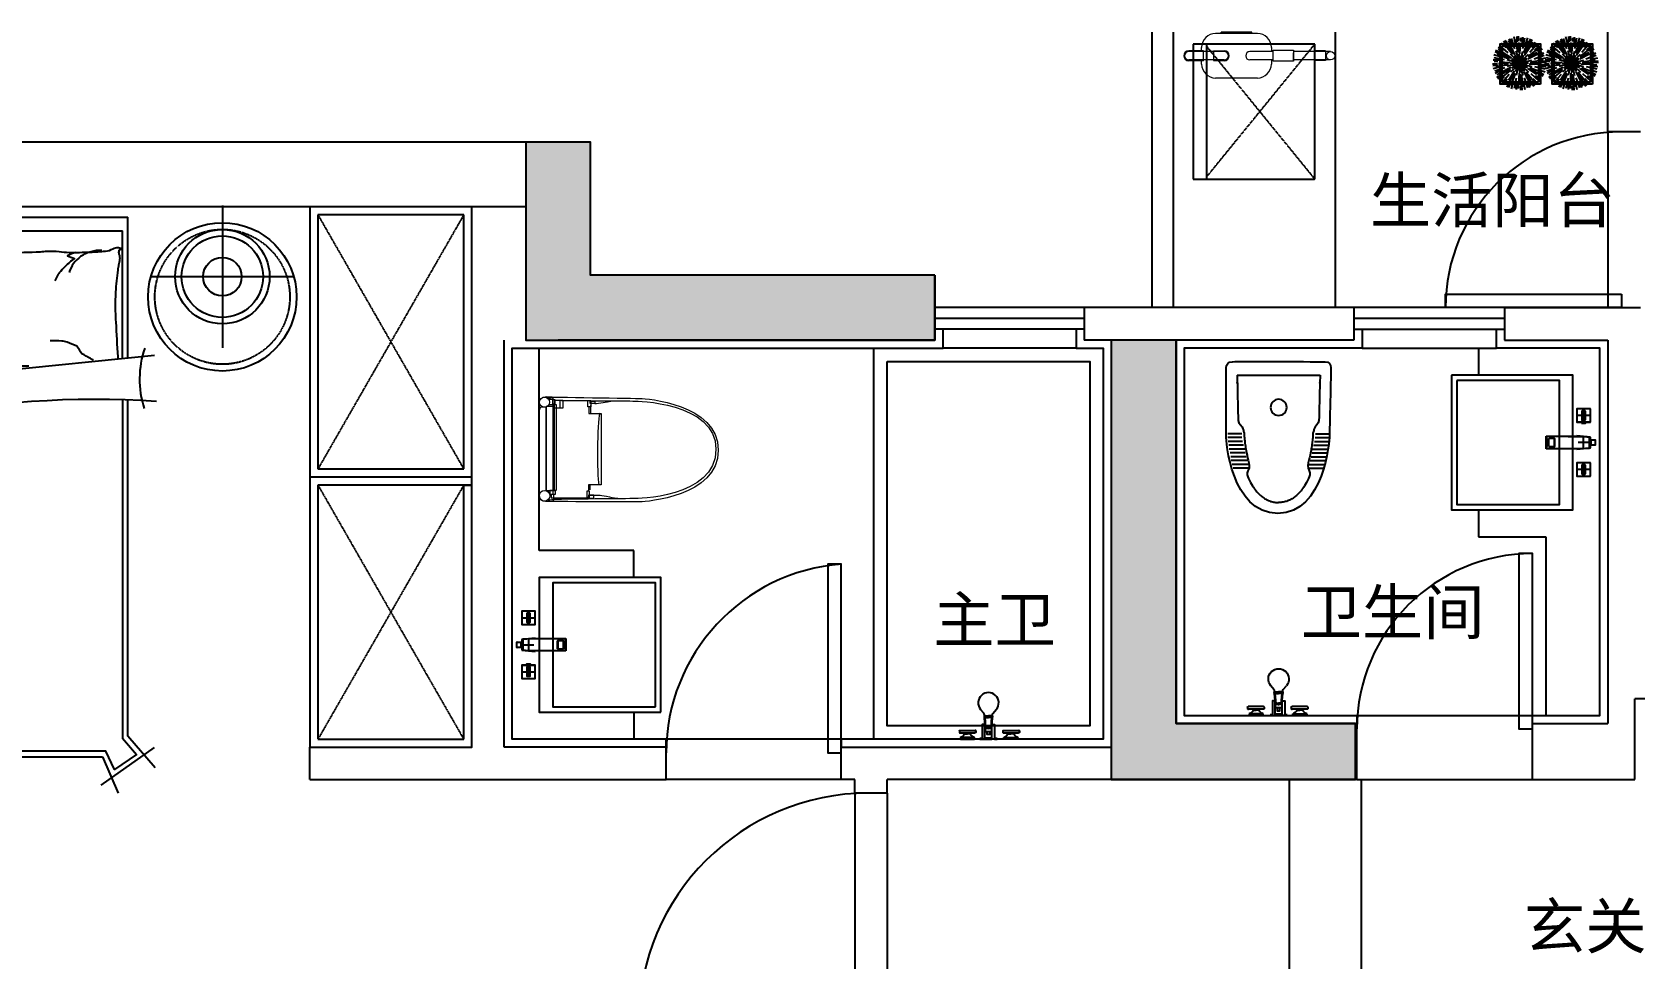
# Model space of a CAD drawing. Header units: millimetres. Extents: x -18923 to 87021, y -73077 to -1985.
# Drawn here: x 13364 to 19302, y -62559 to -59122 of the extents above; entities that cross this region are included whole.
import ezdxf

# ---------------------------------------------------------------- set-up
doc = ezdxf.new("R2010")
doc.units = ezdxf.units.MM
doc.header["$LTSCALE"] = 10
doc.linetypes.add('DASH', pattern=[0.35, 0.25, -0.1])
doc.layers.get('Defpoints').update_dxf_attribs({"color": 250})
for name, color, linetype in [('1结构-填充-剪力墙', 251, 'Continuous'), ('1结构-墙体', 7, 'Continuous'), ('1结构-墙体-基层', 233, 'Continuous'), ('1结构-楼梯-栏杆', 43, 'Continuous'), ('1结构-楼梯-梯步', 49, 'Continuous'), ('1结构-窗及电梯', 133, 'Continuous'), ('1结构-门', 133, 'Continuous'), ('250', 250, 'Continuous'), ('2平面-家具-定制', 153, 'Continuous'), ('2平面-家具-活动', 133, 'Continuous'), ('2平面-家具-细线', 8, 'Continuous'), ('2平面-洁具', 153, 'Continuous'), ('3', 94, 'Continuous'), ('5', 8, 'Continuous'), ('墙体', 2, 'Continuous'), ('平面-文字', 255, 'Continuous'), ('陈设-植栽', 124, 'Continuous')]:
    doc.layers.add(name, color=color, linetype=linetype)
doc.layers.add('电气', color=18, linetype='Continuous', lineweight=9)
doc.styles.get("Standard").update_dxf_attribs({"font": 'txt', "bigfont": 'gbcbig.shx'})
doc.styles.add('图框－雅黑', font='')
doc.styles.get('图框－雅黑').set_extended_font_data('Microsoft YaHei')

# ---------------------------------------------------------------- blocks, each defined once
blk = doc.blocks.new('煤气表')
at = {"layer": '电气'}
for p, q in [((834988.9, -435935.4), (834868.9, -435935.4)), ((834988.9, -435935.4), (834868.9, -435935.4)), ((834972.9, -435931.4), (834884.9, -435931.4)), ((834884.9, -435935.4), (834884.9, -435931.4)), ((834972.9, -435931.4), (834884.9, -435931.4)), ((834884.9, -435935.4), (834884.9, -435931.4)), ((834972.9, -435935.4), (834972.9, -435931.4)), ((834972.9, -435935.4), (834972.9, -435931.4)), ((834833.9, -435985), (834791.9, -435985)), ((834833.9, -435985), (834791.9, -435985)), ((834893.7, -435987.4), (834791.9, -435987.4)), ((834893.7, -435987.4), (834791.9, -435987.4)), ((834893.7, -436011.4), (834791.9, -436011.4)), ((834893.7, -436011.4), (834791.9, -436011.4)), ((834833.9, -436013.8), (834791.9, -436013.8)), ((834833.9, -436013.8), (834791.9, -436013.8)), ((834828.9, -435987.4), (834828.9, -435975.4)), ((834828.9, -435987.4), (834828.9, -435975.4)), ((834828.9, -436023.4), (834828.9, -436011.4)), ((834828.9, -436023.4), (834828.9, -436011.4)), ((834833.9, -436013.8), (834833.9, -435985)), ((834833.9, -436013.8), (834833.9, -435985)), ((834863.3, -435987.4), (834833.9, -435987.4)), ((834863.3, -435987.4), (834833.9, -435987.4)), ((834863.3, -436011.4), (834833.9, -436011.4)), ((834863.3, -436011.4), (834833.9, -436011.4)), ((834863.3, -435985.4), (834863.3, -436013.4)), ((834863.3, -435985.4), (834897.1, -435985.4)), ((834863.3, -435985.4), (834863.3, -436013.4)), ((834863.3, -435985.4), (834897.1, -435985.4)), ((834863.3, -436013.4), (834897.1, -436013.4)), ((834863.3, -436013.4), (834897.1, -436013.4)), ((835033.8, -435987.4), (834967.2, -435987.4)), ((835033.8, -435987.4), (834967.2, -435987.4)), ((835033.8, -436011.4), (834967.2, -436011.4)), ((835033.8, -436011.4), (834967.2, -436011.4)), ((835028.9, -435975.4), (835028.9, -435987.4)), ((835028.9, -435975.4), (835028.9, -435987.4)), ((835028.9, -436011.4), (835028.9, -436023.4)), ((835028.9, -436011.4), (835028.9, -436023.4)), ((835033.8, -436015.4), (835033.8, -435983.1)), ((835033.8, -435983.1), (835092.8, -435983.1)), ((835033.8, -436015.4), (835033.8, -435983.1)), ((835033.8, -435983.1), (835092.8, -435983.1)), ((835092.8, -436015.4), (835033.8, -436015.4)), ((835092.8, -436015.4), (835033.8, -436015.4)), ((835062.1, -436015.4), (835062.1, -436015.4)), ((835062.1, -436015.4), (835062.1, -436015.4)), ((835066.1, -436015.4), (835066.1, -436015.4)), ((835066.1, -436015.4), (835066.1, -436015.4)), ((835092.8, -435983.1), (835092.8, -436015.4)), ((835092.8, -435983.1), (835092.8, -436015.4)), ((835198.8, -435987.4), (835092.8, -435987.4)), ((835198.8, -435987.4), (835092.8, -435987.4)), ((835092.8, -436015.4), (835092.8, -435991.4)), ((835092.8, -436015.4), (835092.8, -435991.4)), ((835198.8, -436011.4), (835092.8, -436011.4)), ((835198.8, -436011.4), (835092.8, -436011.4)), ((835152.2, -436011.4), (835148.7, -436011.4)), ((835152.2, -436011.4), (835148.7, -436011.4)), ((835152.2, -435985.4), (835152.2, -436013.4)), ((835184.2, -435985.4), (835152.2, -435985.4)), ((835152.2, -435985.4), (835152.2, -436013.4)), ((835184.2, -435985.4), (835152.2, -435985.4)), ((835184.2, -436013.4), (835152.2, -436013.4)), ((835184.2, -436013.4), (835152.2, -436013.4)), ((835184.2, -435985.4), (835184.2, -436013.4)), ((835184.2, -435985.4), (835184.2, -436013.4)), ((834988.9, -436063.4), (834868.9, -436063.4)), ((834988.9, -436063.4), (834868.9, -436063.4))]:
    blk.add_line(p, q, dxfattribs=at)
blk.add_circle((835198.8, -435999.4), 12, dxfattribs=at)
blk.add_circle((835198.8, -435999.4), 12, dxfattribs=at)
blk.add_circle((835198.8, -435999.4), 12, dxfattribs=at)
blk.add_circle((835198.8, -435999.4), 12, dxfattribs=at)
blk.add_circle((835198.8, -435999.4), 12, dxfattribs=at)
blk.add_circle((835198.8, -435999.4), 12, dxfattribs=at)
for centre, radius, start, end in [((834868.9, -435975.4), 40, 90, 180), ((834868.9, -435975.4), 40, 90, 180), ((834988.9, -435975.4), 40, 0, 90), ((834988.9, -435975.4), 40, 0, 90), ((834791.9, -435999.4), 14.4, 90, 270), ((834791.9, -435999.4), 14.4, 90, 270), ((834791.9, -435999.4), 12, 90, 270), ((834791.9, -435999.4), 12, 90, 270), ((834893.7, -435999.4), 14.4, 270, 90), ((834893.7, -435999.4), 14.4, 270, 90), ((834893.7, -435999.4), 12, 270, 90), ((834893.7, -435999.4), 12, 270, 90), ((834967.2, -435999.4), 12, 90, 270), ((834967.2, -435999.4), 12, 90, 270), ((834868.9, -436023.4), 40, 180, 270), ((834868.9, -436023.4), 40, 180, 270), ((834988.9, -436023.4), 40, 270, 0), ((834988.9, -436023.4), 40, 270, 0)]:
    blk.add_arc(centre, radius, start, end, dxfattribs=at)
blk = doc.blocks.new('淋浴龙头-02-顶面')
for p, q in [((-105.6, 32.6), (-48.6, 32.6)), ((55.8, 32.6), (112.8, 32.6))]:
    blk.add_line(p, q)
for points in [[(-15, 87), (-15, 90.7, 0.178333), (-17.2, 96.5), (-28.9, 110.3)], [(15, 87), (15, 90.7, -0.178333), (17.2, 96.5), (28.9, 110.3)], [(-107.8, 30.8, -0.472472), (-105.6, 32.6)], [(-107.8, 30.8), (-107.8, 25.4, 0.414214), (-106.2, 23.8), (-103.8, 23.8)], [(-46.4, 30.8), (-46.4, 25.4, -0.414214), (-48, 23.8), (-50.4, 23.8)], [(-46.4, 30.8, 0.472472), (-48.6, 32.6)], [(53.6, 30.8, -0.472472), (55.8, 32.6)], [(53.6, 30.8), (53.6, 25.4, 0.414214), (55.2, 23.8), (57.6, 23.8)], [(115, 30.8), (115, 25.4, -0.414214), (113.4, 23.8), (111, 23.8)], [(115, 30.8, 0.472472), (112.8, 32.6)]]:
    blk.add_lwpolyline(points, format="xyb")
for points in [[(-15, 87), (0, 87)], [(-15, 81), (0, 81)], [(-12, 43), (-15, 81)], [(-9.5, 43.1), (-12.5, 81.1)], [(15, 87), (0, 87)], [(15, 81), (0, 81)], [(9.5, 43.1), (12.5, 81.1)], [(12, 43), (15, 81)], [(-105.8, 23.8), (-50.4, 23.8)], [(-104.1, 5.9), (-104.1, 0)], [(-104.1, 0), (-52.1, 0), (-52.1, 5.9)], [(-52.1, 5.9), (-104.1, 5.9)], [(-89, 19.4), (-86.6, 19.4)], [(-86.6, 19.4), (-78.1, 19.4)], [(-69.6, 19.4), (-78.1, 19.4)], [(-67.2, 19.4), (-69.6, 19.4)], [(-31.9, 2), (-23, 3.4)], [(-31.9, 2), (-31.9, 0)], [(-23, 2), (-31.9, 2)], [(-31.9, 0), (-23, 0)], [(-13, 4.9), (-12.5, 4.9)], [(0, 2), (-13, 2)], [(-13, 0), (13, 0)], [(-12.5, 4.9), (13, 4.9)], [(-12, 45), (0, 45)], [(-12, 43), (-12, 28), (12, 28), (12, 43)], [(-12, 43), (0, 43)], [(5, 27.9), (5, 16.9), (-5, 16.9), (-5, 27.9)], [(12, 45), (0, 45)], [(12, 43), (0, 43)], [(0, 2), (13, 2)], [(31.9, 2), (23, 3.4)], [(23, 2), (31.9, 2)], [(29.9, 2), (29.9, 0)], [(31.9, 2), (31.9, 0)], [(55.6, 23.8), (111, 23.8)], [(57.3, 5.9), (109.3, 5.9)], [(109.3, 0), (57.3, 0), (57.3, 5.9)], [(72.4, 19.4), (74.8, 19.4)], [(74.8, 19.4), (83.3, 19.4)], [(91.7, 19.4), (83.3, 19.4)], [(94.1, 19.4), (91.7, 19.4)], [(109.3, 5.9), (109.3, 0)], [(23, 0), (31.9, 0)]]:
    blk.add_lwpolyline(points)
for points in [[(-13, 0), (-13, 54), (-23, 54), (-23, 0)], [(13, 0), (13, 54), (23, 54), (23, 0)]]:
    blk.add_lwpolyline(points, close=True)
for centre, radius, start, end in [((0, 135), 38, 319.55423, 220.44577), ((-11, 84), 5, 143.1301, 216.8699), ((11, 84), 5, 323.1301, 36.8699), ((-114.3, 32.6), 28.6, 290.92905, 332.33803), ((-78.1, 19.4), 6.99, 140.49717, 180), ((-78.1, 19.4), 6.99, 0, 39.50283), ((-41.9, 32.6), 28.6, 207.66197, 249.07095), ((0, 65.5), 25.5, 241.92751, 298.07249), ((47, 32.6), 28.6, 290.92905, 332.33803), ((83.3, 19.4), 6.99, 140.49717, 180), ((83.3, 19.4), 6.99, 0, 39.50283), ((119.5, 32.6), 28.6, 207.66197, 249.07095)]:
    blk.add_arc(centre, radius, start, end)
blk = doc.blocks.new('SEANNOT_GROUP6')
for p, q in [((151.3, 245), (111.3, 245)), ((131.3, 265), (131.3, 225))]:
    blk.add_line(p, q)
blk = doc.blocks.new('A$C410569A8')
for p, q in [((-125, 23.1), (-125, -25.5)), ((-75.7, 23.8), (-124.3, 23.8)), ((-116.9, 4.3), (-116.9, -6.6)), ((-115.9, 5.3), (-115.9, 5.3)), ((-84.1, 5.3), (-115.9, 5.3)), ((-84.1, 5.3), (-84.1, 5.3)), ((-83.1, -6.6), (-83.1, 4.3)), ((-75.3, 23), (-75.3, -25.4)), ((-75.1, -25.4), (-75.1, 23)), ((-75, -25.5), (-75, 23.1)), ((-73.1, 7.2), (-75, 7.2)), ((-73.1, -9.5), (-73.1, 7.2)), ((-72.1, 6.2), (-73.1, 7.2)), ((-72.1, -8.5), (-72.1, 6.2)), ((-20.2, 23.8), (-25, -26.2)), ((-23.3, -9.7), (-20.4, 20.2)), ((-20.4, 20.2), (-21.7, -138.8)), ((-20.4, 20.2), (-20.2, 23.8)), ((20.4, 20.2), (-20.4, 20.2)), ((-1.7, 23.8), (-20.2, 23.8)), ((-10, 27.1), (-10, 41.1)), ((-9.5, 41.6), (9.5, 41.6)), ((9.5, 26.6), (-9.5, 26.6)), ((-1.7, 26.6), (-1.7, 22.6)), ((0, 23.8), (0, 20.2)), ((0, 1.2), (0, -1.2)), ((1.7, 22.6), (1.7, 26.6)), ((20.2, 23.8), (1.7, 23.8)), ((10, 41.1), (10, 27.1)), ((25, -26.2), (20.2, 23.8)), ((20.2, 23.8), (20.4, 20.2)), ((20.4, 20.2), (23.3, -9.7)), ((21.7, -138.8), (20.4, 20.2)), ((75, 23.1), (75, -25.5)), ((124.3, 23.8), (75.7, 23.8)), ((83.1, 4.3), (83.1, -6.6)), ((84.1, 5.3), (84.1, 5.3)), ((115.9, 5.3), (84.1, 5.3)), ((115.9, 5.3), (115.9, 5.3)), ((116.9, -6.6), (116.9, 4.3)), ((125, -25.5), (125, 23.1)), ((-124.3, -26.2), (-75.7, -26.2)), ((-115.9, -7.6), (-115.9, -7.6)), ((-115.9, -7.6), (-84.1, -7.6)), ((-84.1, -7.6), (-84.1, -7.6)), ((-75, -9.5), (-73.1, -9.5)), ((-73.1, -9.5), (-72.1, -8.5)), ((-25, -26.2), (-23.3, -9.7)), ((-25, -26.2), (-23.3, -25.7)), ((-25, -26.2), (-23.3, -26.2)), ((-23, -139.8), (-23.3, -9.7)), ((23.3, -9.7), (23, -139.8)), ((23.3, -9.7), (25, -26.2)), ((23.3, -26.2), (25, -26.2)), ((75.7, -26.2), (124.3, -26.2)), ((84.1, -7.6), (84.1, -7.6)), ((84.1, -7.6), (115.9, -7.6)), ((100, -1.2), (100.1, -1.2)), ((115.9, -7.6), (115.9, -7.6)), ((-15.7, -128.5), (-15.7, -110.2)), ((-14.7, -109.2), (14.7, -109.2)), ((14.7, -109.4), (-14.7, -109.4)), ((15.7, -110.2), (15.7, -128.5)), ((-21.7, -138.8), (-23, -139.8)), ((23, -139.8), (-23, -139.8)), ((-21.7, -138.8), (21.7, -138.8)), ((14.7, -129.5), (-14.7, -129.5)), ((23, -139.8), (21.7, -138.8))]:
    blk.add_line(p, q)
for centre, radius, start, end in [((-124.3, 23.1), 0.7, 90.00499, 179.99501), ((-75.7, 23.1), 0.7, 0.00499, 89.99501), ((-9.5, 41.1), 0.5, 90, 180), ((-9.5, 27.1), 0.5, 180, 270), ((9.5, 41.1), 0.5, 0, 90), ((9.5, 27.1), 0.5, 270, 0), ((75.7, 23.1), 0.7, 90.00499, 179.99501), ((124.3, 23.1), 0.7, 0.00499, 89.99501), ((-124.3, -25.5), 0.7, 180.00499, 269.99501), ((-75.7, -25.5), 0.7, 270.00499, 359.99501), ((75.7, -25.5), 0.7, 180.00499, 269.99501), ((124.3, -25.5), 0.7, 270.00499, 359.99501)]:
    blk.add_arc(centre, radius, start, end)
for centre, major_axis, ratio, start_param, end_param in [((-115.9, 4.3), (0.134, -0.992), 0.998732, 3.007352, 4.577587), ((-84.1, 4.3), (-0.134, -0.992), 0.998732, 1.705598, 3.275833), ((0, 22.8), (-2.65, 0), 0.088263, 0, 4.003562), ((0, 22.8), (-2.65, 0), 0.088263, 5.421215, 6.283185), ((84.1, 4.3), (0.134, -0.992), 0.998732, 3.007352, 4.577587), ((115.9, 4.3), (-0.134, -0.992), 0.998732, 1.705598, 3.275833), ((-115.9, -6.6), (0.134, 0.992), 0.998732, 1.705598, 3.275833), ((-84.1, -6.6), (-0.134, 0.992), 0.998732, 3.007352, 4.577587), ((84.1, -6.6), (0.134, 0.992), 0.998732, 1.705598, 3.275833), ((115.9, -6.6), (-0.134, 0.992), 0.998732, 3.007352, 4.577587), ((-14.7, -110.2), (-1, 0), 0.992546, 4.712389, 6.283185), ((-14.7, -110.3), (1, 0), 0.890286, 1.570796, 3.141593), ((14.7, -110.2), (-1, 0), 0.992546, 3.141593, 4.712389), ((14.7, -110.3), (1, 0), 0.890286, 0, 1.570796), ((-14.7, -128.5), (1, 0), 0.992546, 3.141593, 4.712389), ((14.7, -128.5), (1, 0), 0.992546, 4.712389, 6.283185)]:
    blk.add_ellipse(centre, major_axis=major_axis, ratio=ratio, start_param=start_param, end_param=end_param)
at = {"layer": 'Defpoints'}
blk.add_line((-100, -1.2), (-100.1, -1.2), dxfattribs=at)
for p in [(-231.3, -246.1), (-131.3, -246.1), (-31.3, -246.1)]:
    blk.add_blockref('SEANNOT_GROUP6', p, dxfattribs=at)
blk = doc.blocks.new('A$C138C6FA3')
at = {"color": 8}
for p, q in [((268.1, 330.7), (268.1, 382)), ((282.3, 329.7), (282.3, 381.5)), ((296.5, 327.2), (296.5, 380.6)), ((310.7, 323.7), (310.7, 378.9)), ((324.9, 319.7), (324.9, 376.7)), ((339.1, 317.6), (339.1, 373.2)), ((353.3, 314.5), (353.3, 371.5)), ((367.5, 310.7), (367.5, 369.6)), ((381.7, 306.9), (381.7, 365.8)), ((395.9, 306.4), (395.9, 362)), ((296.5, 60.6), (296.5, 7.1)), ((310.7, 64.1), (310.7, 8.9)), ((324.9, 68), (324.9, 11.1)), ((339.1, 70.2), (339.1, 14.6)), ((353.3, 73.2), (353.3, 16.3)), ((367.5, 77.1), (367.5, 18.1)), ((381.7, 80.9), (381.7, 22)), ((395.9, 81.4), (395.9, 25.8)), ((268.1, 57.1), (268.1, 5.8)), ((282.3, 58.1), (282.3, 6.3))]:
    blk.add_line(p, q, dxfattribs=at)
at = {"layer": '2平面-家具-定制'}
blk.add_circle((170.1, 193.9), 30, dxfattribs=at)
for points, knots in [([(563.2, 197.1), (563.2, 370.4), (291.1, 388.7), (275.7, 388.7), (260.2, 388.7), (33.1, 388), (23.3, 388), (10.1, 388), (1.9, 381.4), (0.8, 365), (-1, 335.4), (0.8, 35.2), (0.8, 21.1), (0.8, 7), (12.1, 0), (22, 0), (31.8, 0), (260.2, 5.6), (275.7, 5.6), (291.1, 5.6), (563.2, 23.9), (563.2, 197.3)], [0, 0, 0, 0, 1, 1, 1, 2, 2, 2, 3, 3, 3, 4, 4, 4, 5, 5, 5, 6, 6, 6, 7, 7, 7, 7]), ([(50.4, 348), (50.3, 344.4), (50.3, 340.3), (50.2, 331.3), (50.2, 326.3), (50.1, 309.3), (50, 295.9), (50, 266.8), (50, 251.2), (50.1, 201.4), (50.2, 165.5), (50.4, 100.4), (50.6, 71.1), (50.7, 46.9), (50.7, 43.5), (50.7, 40.4)], [3.0995484, 3.0995484, 3.0995484, 3.0995484, 3.1469426, 3.1469426, 3.1943368, 3.1943368, 3.2974683, 3.2974683, 3.4005997, 3.4005997, 3.6151858, 3.6151858, 3.8297718, 3.8297718, 3.8688779, 3.8688779, 3.8688779, 3.8688779]), ([(50.7, 348), (54.5, 348), (58.7, 347.9), (96.1, 347.5), (61.8, 347.1), (116.3, 346.3), (134.9, 345.9), (169.9, 345), (186.4, 344.7), (207.7, 344.2), (213.6, 344), (230.4, 343.7), (240.5, 327.8), (253.9, 324.8), (258.4, 324.1), (264.7, 321.3), (267, 321.2), (270.2, 321.2), (271.3, 321.2), (273, 321.2), (273.6, 321.1), (274.6, 321.1), (274.9, 321.1), (275.4, 321.1), (275.4, 321.1), (275.5, 321.1)], [5.1596014, 5.1596014, 5.1596014, 5.1596014, 5.214246, 5.214246, 5.3675961, 5.3675961, 5.5209463, 5.5209463, 5.658547, 5.658547, 5.7134077, 5.7134077, 5.8231292, 5.8231292, 5.8868361, 5.8868361, 5.9317889, 5.9317889, 5.9602457, 5.9602457, 5.9803453, 5.9803453, 5.9946849, 5.9946849, 5.99801, 5.99801, 5.99801, 5.99801]), ([(275.5, 321.1), (275.6, 321.1), (275.8, 321.1), (276.4, 321.1), (276.8, 321.1), (277.7, 321), (278.2, 321), (280.2, 320.9), (281.9, 320.8), (285.8, 320.5), (288, 320.3), (295.4, 319.5), (301.4, 318.8), (314.8, 317), (322.3, 315.9), (341.5, 312.5), (353.7, 309.9), (378.9, 303.6), (392, 299.7), (414.9, 313.3), (424.7, 309.3), (443.6, 300.5), (452.7, 295.7), (467.5, 286.4), (473.6, 282.1), (484.8, 273.1), (489.9, 268.4), (498.2, 259.5), (501.6, 255.4), (507.6, 246.9), (510.2, 242.5), (514.8, 233.4), (516.8, 228.6), (520, 218.6), (521.2, 213.3), (522.7, 202.5), (523.2, 197), (523.2, 193.9)], [6.0144687, 6.0144687, 6.0144687, 6.0144687, 6.0300356, 6.0300356, 6.0456025, 6.0456025, 6.0611694, 6.0611694, 6.0974104, 6.0974104, 6.1336515, 6.1336515, 6.2067037, 6.2067037, 6.2797558, 6.2797558, 6.3816302, 6.3816302, 6.4835046, 6.4835046, 6.5620345, 6.5620345, 6.6405644, 6.6405644, 6.7007541, 6.7007541, 6.7609437, 6.7609437, 6.8095725, 6.8095725, 6.8582013, 6.8582013, 6.9068302, 6.9068302, 6.955459, 6.955459, 6.9997902, 6.9997902, 6.9997902, 6.9997902]), ([(275.5, 67.3), (275.6, 67.3), (275.8, 67.3), (276.4, 67.3), (276.8, 67.3), (277.7, 67.4), (278.2, 67.4), (280.2, 67.5), (281.9, 67.6), (285.8, 68), (288, 68.2), (295.4, 68.9), (301.4, 69.6), (314.8, 71.4), (322.3, 72.5), (341.5, 75.9), (353.7, 78.5), (378.9, 84.9), (392, 88.7), (414.9, 75.1), (424.7, 79.1), (443.6, 87.9), (452.7, 92.8), (467.5, 102.1), (473.6, 106.3), (484.8, 115.3), (489.9, 120), (498.2, 128.9), (501.6, 133), (507.6, 141.5), (510.2, 145.9), (514.8, 155.1), (516.8, 159.8), (520, 169.8), (521.2, 175.1), (522.7, 185.9), (523.2, 191.4), (523.2, 193.9)], [6.0144687, 6.0144687, 6.0144687, 6.0144687, 6.0300356, 6.0300356, 6.0456025, 6.0456025, 6.0611694, 6.0611694, 6.0974104, 6.0974104, 6.1336515, 6.1336515, 6.2067037, 6.2067037, 6.2797558, 6.2797558, 6.3816302, 6.3816302, 6.4835046, 6.4835046, 6.5620345, 6.5620345, 6.6405644, 6.6405644, 6.7007541, 6.7007541, 6.7609437, 6.7609437, 6.8095725, 6.8095725, 6.8582013, 6.8582013, 6.9068302, 6.9068302, 6.955459, 6.955459, 6.9997902, 6.9997902, 6.9997902, 6.9997902]), ([(50.7, 40.4), (54.5, 40.5), (58.7, 40.6), (96.1, 40.9), (61.8, 41.3), (116.3, 42.1), (134.9, 42.5), (169.9, 43.4), (186.4, 43.7), (207.7, 44.2), (213.6, 44.4), (230.4, 44.7), (240.5, 60.6), (253.9, 63.6), (258.4, 64.3), (264.7, 67.1), (267, 67.2), (270.2, 67.2), (271.3, 67.2), (273, 67.3), (273.6, 67.3), (274.6, 67.3), (274.9, 67.3), (275.4, 67.3), (275.4, 67.3), (275.5, 67.3)], [5.1596014, 5.1596014, 5.1596014, 5.1596014, 5.214246, 5.214246, 5.3675961, 5.3675961, 5.5209463, 5.5209463, 5.658547, 5.658547, 5.7134077, 5.7134077, 5.8231292, 5.8231292, 5.8868361, 5.8868361, 5.9317889, 5.9317889, 5.9602457, 5.9602457, 5.9803453, 5.9803453, 5.9946849, 5.9946849, 5.99801, 5.99801, 5.99801, 5.99801])]:
    blk.add_open_spline(points, degree=3, knots=knots, dxfattribs=at)
blk = doc.blocks.new('A$C0A594DB9')
at = {"layer": '3', "color": 8}
for p, q in [((266, 821), (212, 905)), ((487, 908), (481, 997)), ((529, 900), (524, 966)), ((555, 869), (558, 984)), ((560, 774), (599, 967)), ((577, 690), (660, 909)), ((619, 855), (655, 971)), ((661, 861), (707, 950)), ((693, 859), (733, 939)), ((725, 831), (754, 890)), ((732, 791), (793, 889)), ((143, 619), (26, 655)), ((224, 560), (30, 599)), ((136, 661), (48, 707)), ((139, 693), (58, 733)), ((307, 577), (88, 660)), ((167, 725), (107, 754)), ((206, 732), (108, 793)), ((322, 594), (159, 682)), ((250, 781), (168, 870)), ((351, 594), (181, 705)), ((442, 556), (333, 666)), ((499, 499), (410, 643)), ((499, 499), (437, 620)), ((493, 699), (487, 884)), ((499, 499), (494, 668)), ((499, 499), (579, 648)), ((499, 499), (506, 634)), ((499, 499), (573, 613)), ((508, 675), (518, 877)), ((521, 576), (561, 725)), ((556, 555), (666, 664)), ((594, 675), (682, 838)), ((594, 647), (705, 816)), ((656, 579), (836, 671)), ((662, 625), (844, 774)), ((669, 604), (827, 701)), ((689, 706), (820, 854)), ((90, 487), (0, 481)), ((103, 458), (4, 454)), ((130, 425), (12, 398)), ((128, 555), (14, 558)), ((98, 529), (32, 524)), ((230, 414), (43, 352)), ((150, 362), (49, 308)), ((294, 471), (62, 433)), ((136, 324), (82, 287)), ((298, 493), (113, 487)), ((323, 508), (121, 518)), ((335, 372), (154, 224)), ((342, 419), (162, 327)), ((328, 393), (170, 296)), ((421, 479), (271, 439)), ((421, 521), (272, 561)), ((499, 499), (329, 494)), ((441, 442), (332, 333)), ((499, 499), (349, 579)), ((499, 499), (354, 410)), ((499, 499), (363, 506)), ((499, 499), (378, 437)), ((499, 499), (385, 573)), ((499, 499), (418, 349)), ((499, 499), (425, 385)), ((477, 421), (437, 272)), ((490, 323), (479, 121)), ((499, 499), (492, 363)), ((499, 499), (643, 588)), ((499, 499), (620, 560)), ((499, 499), (668, 504)), ((499, 499), (634, 492)), ((499, 499), (560, 378)), ((499, 499), (504, 329)), ((499, 499), (648, 418)), ((499, 499), (613, 425)), ((499, 499), (588, 354)), ((505, 298), (510, 113)), ((518, 421), (558, 271)), ((555, 441), (664, 332)), ((576, 477), (725, 437)), ((577, 518), (726, 558)), ((647, 403), (816, 293)), ((675, 404), (838, 316)), ((706, 308), (854, 177)), ((859, 304), (939, 265)), ((861, 336), (950, 290)), ((150, 284), (76, 234)), ((177, 266), (93, 212)), ((217, 250), (127, 168)), ((308, 291), (177, 143)), ((265, 206), (204, 108)), ((272, 167), (243, 107)), ((304, 139), (265, 58)), ((443, 128), (439, 14)), ((468, 98), (474, 32)), ((510, 90), (516, 0)), ((527, 294), (564, 62)), ((539, 103), (544, 4)), ((573, 130), (600, 12)), ((791, 265), (889, 204)), ((831, 272), (890, 243))]:
    blk.add_line(p, q, dxfattribs=at)
at = {"layer": '3', "color": 251}
for p, q in [((284, 847), (234, 922)), ((324, 861), (287, 916)), ((362, 847), (308, 949)), ((414, 768), (352, 954)), ((425, 867), (398, 986)), ((471, 703), (433, 935)), ((458, 894), (454, 993)), ((291, 689), (143, 820)), ((372, 662), (224, 844)), ((393, 669), (296, 827)), ((419, 656), (327, 836)), ((479, 577), (439, 726)), ((768, 583), (954, 646)), ((781, 747), (870, 830)), ((821, 732), (905, 785)), ((847, 713), (922, 763)), ((847, 635), (949, 690)), ((861, 673), (916, 710)), ((867, 573), (986, 600)), ((403, 351), (293, 181)), ((404, 322), (316, 159)), ((421, 307), (337, 88)), ((579, 342), (671, 162)), ((604, 328), (701, 170)), ((625, 335), (774, 154)), ((675, 490), (877, 479)), ((690, 421), (909, 337)), ((699, 505), (884, 510)), ((703, 527), (935, 564)), ((774, 437), (967, 398)), ((855, 379), (971, 343)), ((869, 443), (984, 439)), ((894, 539), (993, 544)), ((900, 468), (966, 474)), ((908, 510), (997, 516)), ((336, 136), (290, 48)), ((379, 143), (343, 26)), ((437, 224), (398, 30)), ((583, 230), (646, 43)), ((635, 150), (690, 49)), ((673, 136), (710, 82)), ((713, 150), (763, 76)), ((732, 177), (785, 93)), ((747, 217), (830, 127))]:
    blk.add_line(p, q, dxfattribs=at)
at = {"layer": '3', "color": 8, "width": 0.8, "flags": 9}
for tag in ['XSIZE', 'YSIZE']:
    blk.add_attdef(tag, (500, 494), '', height=0.2, dxfattribs=at)
blk = doc.blocks.new('A$C4CFE7BAD')
for p, q in [((-1966.1, 857.2), (-2101.1, 653.3)), ((-1923.4, 750), (-2043.2, 850.7)), ((-686.9, 880.6), (-511.1, -849)), ((-2114, 728.4), (-2000, 656)), ((-989.1, 750), (-1923.4, 750)), ((0, 750), (-675.6, 750)), ((0, 750), (0, -750)), ((-2000, 656), (-2000, -656)), ((-2105.4, -651.5), (-1966.1, -848.9)), ((-2000, -656), (-2135.5, -713.7)), ((-2041.1, -851), (-1923.4, -750)), ((-1923.4, -750), (-677.6, -750)), ((-519.7, -750), (0, -750))]:
    blk.add_line(p, q)
at = {"color": 8}
for p, q in [((-673.9, 730), (-50, 730)), ((-50, 730), (-50, -729.8)), ((-521.4, -729.9), (-50, -729.8))]:
    blk.add_line(p, q, dxfattribs=at)
blk.add_lwpolyline([(-675, -730), (-1930.8, -730), (-1991.4, -782.1), (-2047, -700.9), (-1980, -668.5), (-1980, 668.5), (-2047, 700.9), (-1991.4, 782.1), (-1930.8, 730), (-979.3, 730)], dxfattribs=at)
for points in [[(-162.4, 28.1, 0.263368), (-139.9, -5.4, 0.494818), (-117.4, 5.6, 0.049225), (-115.3, 26.8, 0.036831), (-117.4, 55.2, 0.031893), (-127.2, 100.8, -0.035782), (-135.5, 141.5, -0.032941), (-142.6, 249, -0.10377), (-135.5, 282.5, -0.006538), (-132.8, 407, 0.033397), (-130.1, 431.3, 0.03204), (-131, 475.8, -0.038141), (-134.6, 513, -0.010837), (-133.7, 590.7, -0.014624), (-130.1, 648.2, -0.111249), (-121.3, 675.2, 0.153708), (-116.6, 695.5, 0.076444), (-118.7, 704.4, 0.215512), (-121.1, 706.8, 0.585858), (-124.8, 703.6, -0.363489), (-127.9, 697.8, -0.191716), (-141.7, 697.7, 0.129675), (-161.6, 700, 0.01735), (-181.8, 696.4, -0.019326), (-199.9, 693.2, -0.018818), (-282, 685.3, -0.021828), (-353.1, 684.2, -0.006204), (-393.7, 685.9, -0.001963), (-521.9, 693.2, -0.028341), (-565.3, 698.4, 0.117014), (-576, 697.8, 0.36606), (-577.1, 696, 0.03973), (-573.7, 679.7, 0.048309), (-567.2, 663.2, -0.062981), (-562.5, 650.4, -0.04058), (-558.4, 622.4, -0.014345), (-555.7, 542.3, -0.007469), (-556.6, 431.7, -0.008703), (-556.5, 336.9, -0.008762), (-559.7, 285.8, 0.008153), (-563.3, 230.9, 0.06251), (-558, 162.4, -0.078669), (-555.5, 107.7, -0.047825), (-561.2, 80.9, 0.034494), (-570, 43.9, 0.023571), (-573.6, 13.5, 0.510228), (-572.3, 12.4), (-536.2, 21.4), (-437.2, 46.2, -0.073041), (-413.7, 48.5, -0.023305), (-340.3, 41.7, -0.018299), (-312.9, 36.8, 0.01097), (-267.3, 28, 0.042281), (-226.1, 24.5, 0.027201), (-162.1, 28)], [(-551.5, -382.5, 0.016207), (-551.8, -356.1, 0.008762), (-555, -305, -0.008153), (-558.5, -250.2, -0.06251), (-553.2, -181.6, 0.078669), (-550.8, -126.9, 0.047825), (-556.5, -100.1, -0.034494), (-565.3, -63.1, -0.023571), (-568.9, -32.7, -0.510228), (-567.5, -31.6), (-531.5, -40.6), (-432.4, -65.4, 0.073041), (-408.9, -67.7, 0.023305), (-335.6, -60.9, 0.018299), (-308.2, -56, -0.01097), (-262.6, -47.2, -0.042281), (-221.4, -43.7, -0.027201), (-157.3, -47.2)], [(-157.7, -47.3, -0.263368), (-135.1, -13.8, -0.494818), (-112.6, -24.8, -0.049225), (-110.6, -46, -0.036831), (-112.6, -74.4, -0.031893), (-122.4, -120, 0.035782), (-130.8, -160.7, 0.032941), (-137.9, -268.3, 0.10377), (-130.8, -301.7, 0.006538), (-128.1, -426.2, -0.033397), (-125.4, -450.5, -0.03204), (-126.2, -495, 0.038141), (-129.9, -532.2, 0.010837), (-129, -609.9, 0.014624), (-125.4, -667.4, 0.111249), (-116.6, -694.4, -0.153708), (-111.9, -714.7, -0.076444), (-113.9, -723.6, -0.215512), (-116.4, -726, -0.585858), (-120, -722.8, 0.363489), (-123.1, -717, 0.191716), (-137, -716.9, -0.129675), (-156.9, -719.2, -0.01735), (-177.1, -715.6, 0.019326), (-195.2, -712.5, 0.018818), (-277.2, -704.5, 0.021828), (-348.3, -703.4, 0.006204), (-388.9, -705.1, 0.001963), (-517.2, -712.5, 0.003705), (-522.9, -712.8, -0.117014)]]:
    blk.add_lwpolyline(points, format="xyb")
for points in [[(-560.2, 639.2, -0.016108), (-528.8, 592.5, -0.024599), (-510.7, 560.3, -0.018313), (-482.7, 541.4, -0.015937), (-467.9, 505.6, -0.072521), (-463.6, 486, -0.033339), (-463.4, 442.6)], [(-127.9, 634.7, -0.088153), (-132.1, 593.2, -0.088153), (-150.4, 555.8, -0.077547), (-176.3, 529.8, -0.077547), (-208.9, 513)], [(-134.7, 536.3, -0.027842), (-147.4, 507.7, -0.032548), (-157.1, 532.7, -0.023666), (-186.4, 499.2, -0.031223), (-211.2, 476.4, -0.046801), (-220.4, 470.2, -0.023191), (-240.5, 460.6)], [(-554.7, 136.6, -0.009729), (-543.8, 169.4, -0.009729), (-531.7, 201.7, -0.007971), (-520.9, 227.7, -0.007971), (-509.2, 253.5)], [(-182.4, 27.9, 0.077379), (-212.8, 69.7, 0.077379), (-254.4, 100.2, 0.047525), (-284, 112.2, 0.047525), (-315.3, 118.3)], [(-201.6, 26.2, 0.05369), (-217.2, 43.2, 0.070312), (-231.9, 52.9, 0.015448), (-242.2, 57.4, 0.013244), (-254.4, 61.9, 0.082127), (-276.1, 65.5, 0.064164), (-304, 61.9)], [(-177.6, -47.1, -0.077379), (-208, -88.9, -0.077379), (-249.7, -119.5, -0.047525), (-279.2, -131.4, -0.047525), (-310.5, -137.5)], [(-196.9, -45.4, -0.05369), (-212.4, -62.4, -0.070312), (-227.2, -72.1, -0.015448), (-237.4, -76.6, -0.013244), (-249.7, -81.1, -0.082127), (-271.4, -84.7, -0.064164), (-299.2, -81.1)], [(-549.9, -155.8, 0.009729), (-539.1, -188.6, 0.009729), (-527, -220.9, 0.007971), (-516.1, -247, 0.007971), (-504.5, -272.7)], [(-530.7, -622.2, 0.003584), (-524, -611.7, 0.024599), (-505.9, -579.5, 0.018313), (-478, -560.7, 0.015937), (-463.2, -524.9, 0.072521), (-458.8, -505.2, 0.033339), (-458.6, -461.8)], [(-130, -555.5, 0.027842), (-142.7, -526.9, 0.032548), (-152.4, -551.9, 0.023666), (-181.6, -518.4, 0.031223), (-206.4, -495.6, 0.046801), (-215.6, -489.4, 0.023191), (-235.7, -479.8)], [(-123.1, -653.9, 0.088153), (-127.4, -612.4, 0.088153), (-145.6, -575, 0.077547), (-171.6, -549, 0.077547), (-204.2, -532.2)]]:
    blk.add_lwpolyline(points, format="xyb", dxfattribs=at)
for points in [[(-528.8, 592.5), (-528.8, 592.5, -0.024599), (-510.7, 560.3), (-510.7, 560.3, 0.024599), (-528.8, 592.5), (-528.8, 592.5)], [(-211.2, 476.4, 0.031223), (-186.4, 499.2, 0.023666), (-157.1, 532.7), (-157.1, 532.7, -0.023666), (-186.4, 499.2), (-186.4, 499.2), (-186.4, 499.2, -0.031223), (-211.2, 476.4)], [(-206.4, -495.6, -0.031223), (-181.6, -518.4, -0.023666), (-152.4, -551.9), (-152.4, -551.9, 0.023666), (-181.6, -518.4), (-181.6, -518.4), (-181.6, -518.4, 0.031223), (-206.4, -495.6)]]:
    blk.add_lwpolyline(points, format="xyb", close=True, dxfattribs=at)
for points in [[(-532.3, 200.2, -0.001202), (-530.7, 204.2, 0.001708), (-533, 198.6, -0.000179), (-532.7, 199.2, -0.001055), (-531.4, 202.6, 0.001291), (-533, 198.4, -0.001222), (-531.4, 202.4, -0.00077), (-530.4, 204.9, 0.010733), (-543.9, 169.3, -0.000007), (-543.8, 169.4, -0.009297)], [(-572.3, 12.4), (-573.7, 12, -0.001167), (-573.6, 13.5, 0.510231)], [(-527.6, -219.4, 0.001202), (-526, -223.4, -0.001708), (-528.2, -217.8, 0.000179), (-528, -218.4, 0.001055), (-526.6, -221.8, -0.001291), (-528.3, -217.6, 0.001222), (-526.7, -221.6, 0.00077), (-525.7, -224.1, -0.010733), (-539.1, -188.5, 0.000007), (-539.1, -188.6, 0.009297)]]:
    blk.add_lwpolyline(points, format="xyb", close=True)
for points in [[(-276.1, 65.5), (-276.1, 65.5)], [(-271.4, -84.7), (-271.4, -84.7)]]:
    blk.add_lwpolyline(points, close=True, dxfattribs=at)
for centre, radius, start, end in [((-3988.5, -630.5), 3313.5, 356.10755, 28.05452), ((-718.7, 1701.4), 913.1, 245.26642, 276.85583), ((-600.1, -1143.5), 350.3, 70.88637, 108.01122)]:
    blk.add_arc(centre, radius, start, end)
blk = doc.blocks.new('df')
at = {"color": 8, "linetype": 'DASH', "ltscale": 400}
for p, q in [((137444.6, 23361.8), (137444.6, 23715.5)), ((137444.6, 23361.8), (137444.6, 23715.5)), ((137267.7, 23538.7), (137621.4, 23538.7))]:
    blk.add_line(p, q, dxfattribs=at)
at = {"ltscale": 300}
for radius in [117.2, 101.1, 47.9]:
    blk.add_circle((137444.6, 23538.7), radius, dxfattribs=at)
at = {"layer": '5', "linetype": 'DASH', "ltscale": 400}
blk.add_line((137267.7, 23538.7), (137621.4, 23538.7), dxfattribs=at)
at = {"layer": '5', "ltscale": 300}
blk.add_circle((137444.6, 23538.7), 101.1, dxfattribs=at)
blk = doc.blocks.new('TOTO-CES9683JCS')
at = {"lineweight": 9}
for points in [[(44.6, 166.1), (44.6, 179.5), (180.5, 180.2)], [(185.4, 154.2), (185.4, 178.8), (177.7, 178.8), (177.7, 154.2), (185.4, 154.2)], [(201.6, 181.9), (201.6, 170.6), (181.9, 170.6), (181.9, 181.9), (201.6, 181.9)], [(56.5, 152.8), (56.5, -158), (25.5, -158), (25.5, 152.8), (56.5, 152.8)], [(37.1, -166.4), (43.8, -166.4), (62.2, -166.4), (62.2, 153.5)], [(60, 166.1), (60, 153.5), (39.6, 153.5), (39.6, 166.1), (60, 166.1)], [(50.2, -166.4), (50.2, 164.7)], [(183.3, -158), (183.3, -132.6), (229.2, -132.6), (229.2, 132.3), (181.9, 132.3), (181.9, 154.2)], [(188.9, 150.7), (188.9, 131.6)], [(59.4, -168.5), (59.4, -183.3), (48.8, -183.3), (48.8, -168.5), (59.4, -168.5)], [(87.5, -181.9), (87.5, -152.3), (56.5, -152.3), (56.5, -181.9), (87.5, -181.9)], [(75.6, -182.6), (75.6, -153)], [(190.9, -180.3), (190.9, -157.3), (180.5, -157.3), (180.5, -180.3), (190.9, -180.3)], [(205.3, -178.9), (205.3, -169.5), (188.6, -169.5), (188.6, -178.9), (205.3, -178.9)], [(190.9, -132.9), (190.9, -161.8)], [(47.3, -192.9), (24.1, -192.9), (53.2, -184.7)], [(53.7, -184), (36.8, -184), (24.8, -193.9)]]:
    blk.add_lwpolyline(points, dxfattribs=at)
for points, knots in [([(663, 3.2), (663, 176.5), (391, 194.9), (375.6, 194.9), (360.1, 194.9), (33, 194.1), (23.2, 194.1), (10, 194.1), (1.8, 187.5), (0.7, 171.1), (-1.1, 141.5), (0.7, -158.7), (0.7, -172.8), (0.7, -186.9), (12, -193.9), (21.8, -193.9), (31.7, -193.9), (360.1, -188.3), (375.6, -188.3), (391, -188.3), (663, -170), (663, 3.4)], [0, 0, 0, 0, 1, 1, 1, 2, 2, 2, 3, 3, 3, 4, 4, 4, 5, 5, 5, 6, 6, 6, 7, 7, 7, 7]), ([(19.9, 192.5), (30.5, 192.5), (39.1, 183.5), (39.1, 172.5), (39.1, 161.5), (30.5, 152.5), (19.9, 152.5), (9.3, 152.5), (0.7, 161.5), (0.7, 172.5), (0.7, 183.5), (9.3, 192.5), (19.9, 192.5)], [0, 0, 0, 0, 1, 1, 1, 2, 2, 2, 3, 3, 3, 4, 4, 4, 4]), ([(32.6, 187.3), (41.7, 187.3), (53.7, 185.2), (53.7, 185.2), (53.7, 174.6), (53.7, 166.8), (53.7, 166.8)], [0, 0, 0, 0, 1, 1, 1, 2, 2, 2, 2]), ([(47.9, -193.3), (53.6, -180.3), (57.9, -182.6), (68.3, -181.7), (78.7, -180.8), (332.2, -178.9), (352.9, -178.9), (352.9, -178.9), (654.6, -176.1), (654.6, -0.4), (654.6, 183.5), (352.9, 183), (352.9, 183), (332.2, 183), (78.7, 185.5), (68.3, 186), (60.5, 186.3), (51.9, 184.9), (47.6, 194.1)], [0, 0, 0, 0, 1, 1, 1, 2, 2, 2, 3, 3, 3, 4, 4, 4, 5, 5, 5, 6, 6, 6, 6]), ([(184.7, 170.6), (202.6, 170.6), (212.9, 170.6), (226.1, 170.6), (239.2, 170.6), (280.6, 182.8), (290.9, 181.9)], [0, 0, 0, 0, 1, 1, 1, 2, 2, 2, 2]), ([(26, 151.8), (26, 151.8), (26, -146.3), (26, -155.6), (26, -155.6), (16.6, -155.6), (11.8, -155.6), (7, -155.6), (1.2, -155.8), (1.2, -146.5)], [0, 0, 0, 0, 1, 1, 1, 2, 2, 2, 3, 3, 3, 3]), ([(19.6, -192.9), (9.2, -192.9), (0.7, -184.6), (0.7, -174.4), (0.7, -164.1), (9.2, -155.8), (19.6, -155.8), (30.1, -155.8), (38.5, -164.1), (38.5, -174.4), (38.5, -184.6), (30.1, -192.9), (19.6, -192.9)], [0, 0, 0, 0, 1, 1, 1, 2, 2, 2, 3, 3, 3, 4, 4, 4, 4])]:
    blk.add_open_spline(points, degree=3, knots=knots, dxfattribs=at)
for points in [[(224.2, -133.8), (213.9, -96.2), (212.9, 92.6), (220.5, 132.1)], [(205.3, -169.5), (222.3, -169.5), (251.5, -177), (264.6, -177.9)]]:
    blk.add_open_spline(points, degree=3, dxfattribs=at)

msp = doc.modelspace()

# ---------------------------------------------------------------- hatches: boundary and pattern name
at = {"layer": '1结构-填充-剪力墙'}
h = msp.add_hatch(color=256, dxfattribs=at)
h.dxf.hatch_style = 1
h.paths.add_polyline_path([(16708.7, -60024.4), (15432.7, -60024.4), (15432.7, -59530.4), (15192.7, -59530.4), (15192.7, -60264.4), (16708.7, -60264.4)])
h = msp.add_hatch(color=256, dxfattribs=at)
h.dxf.hatch_style = 1
h.paths.add_polyline_path([(17601.7, -60264.4), (17361.7, -60264.4), (17361.7, -61894.4), (18266.7, -61894.4), (18266.7, -61686.4), (17601.7, -61686.4)])

# ---------------------------------------------------------------- linework, layer by layer
at = {"layer": '1结构-墙体'}
for p, q in [((19201.7, -59492.4), (19201.7, -59122.4)), ((19321.7, -59492.4), (19201.7, -59492.4)), ((15432.7, -59530.4), (11328.7, -59530.4)), ((15432.7, -60024.4), (15432.7, -59530.4)), ((15192.7, -59770.4), (11568.7, -59770.4)), ((14992.7, -61774.4), (14992.7, -59770.4)), ((16708.7, -60024.4), (15432.7, -60024.4)), ((16708.7, -60024.4), (16708.7, -60264.4)), ((17261.7, -60144.4), (17261.7, -60264.4)), ((18260.7, -60144.4), (17261.7, -60144.4)), ((18260.7, -60144.4), (18260.7, -60264.4)), ((18818.7, -60144.4), (18818.7, -60264.4)), ((18818.7, -60144.4), (19321.7, -60144.4)), ((15112.7, -61774.4), (15112.7, -60264.4)), ((16708.7, -60264.4), (15312.7, -60264.4)), ((17361.7, -60264.4), (17261.7, -60264.4)), ((17361.7, -60264.4), (17361.7, -61774.4)), ((18260.7, -60264.4), (17601.7, -60264.4)), ((17601.7, -60264.4), (17601.7, -61686.4)), ((18818.7, -60264.4), (19201.7, -60264.4)), ((19201.7, -60264.4), (19201.7, -61686.4)), ((21382.7, -61594.4), (19301.7, -61594.4)), ((19301.7, -61894.4), (19301.7, -61594.4)), ((17601.7, -61686.4), (18271.7, -61686.4)), ((18271.7, -61894.4), (18271.7, -61686.4)), ((18921.7, -61894.4), (18921.7, -61686.4)), ((18921.7, -61686.4), (19201.7, -61686.4)), ((14392.7, -61774.4), (14992.7, -61774.4)), ((14392.7, -61894.4), (14392.7, -61774.4)), ((15712.7, -61774.4), (15112.7, -61774.4)), ((15712.7, -61894.4), (15712.7, -61774.4)), ((16361.7, -61894.4), (16361.7, -61774.4)), ((16361.7, -61774.4), (17361.7, -61774.4)), ((14392.7, -61894.4), (15712.7, -61894.4)), ((16411.7, -61894.4), (16361.7, -61894.4)), ((16411.7, -61944.4), (16411.7, -61894.4)), ((16531.7, -61944.4), (16531.7, -61894.4)), ((18271.7, -61894.4), (16531.7, -61894.4)), ((18921.7, -61894.4), (19301.7, -61894.4)), ((16531.7, -61944.4), (16411.7, -61944.4))]:
    msp.add_line(p, q, dxfattribs=at)
for points in [[(16708.7, -60024.4), (15432.7, -60024.4), (15432.7, -59530.4), (15192.7, -59530.4), (15192.7, -60264.4), (16708.7, -60264.4)], [(18266.7, -61686.4), (17601.7, -61686.4), (17601.7, -60264.4), (17361.7, -60264.4), (17361.7, -61894.4), (18266.7, -61894.4)]]:
    msp.add_lwpolyline(points, close=True, dxfattribs=at)
at = {"layer": '1结构-墙体-基层', "color": 8, "linetype": 'DASH', "ltscale": 0.5}
for p, q in [((14422.7, -59800.4), (14962.7, -60742.4)), ((14962.7, -59800.4), (14422.7, -60742.4)), ((14422.7, -60802.4), (14962.7, -61744.4)), ((14962.7, -60802.4), (14422.7, -61744.4))]:
    msp.add_line(p, q, dxfattribs=at)
at = {"layer": '1结构-墙体-基层'}
msp.add_line((14992.7, -60772.4), (14392.7, -60772.4), dxfattribs=at)
msp.add_lwpolyline([(14992.7, -60772.4), (14992.7, -60772.4), (14992.7, -59770.4), (14392.7, -59770.4), (14392.7, -61774.4), (14992.7, -61774.4)], close=True, dxfattribs=at)
at = {"layer": '1结构-墙体-基层', "color": 8, "linetype": 'DASH', "ltscale": 0.5}
for points in [[(14962.7, -59800.4), (14422.7, -59800.4), (14422.7, -60742.4), (14962.7, -60742.4)], [(14962.7, -60802.4), (14992.7, -60802.4), (14422.7, -60802.4), (14422.7, -61744.4), (14962.7, -61744.4)]]:
    msp.add_lwpolyline(points, close=True, dxfattribs=at)
at = {"layer": '1结构-墙体-基层'}
for points in [[(15712.7, -61774.4), (15712.7, -61744.4), (15142.7, -61744.4), (15142.7, -60294.4), (16738.7, -60294.4), (16738.7, -60224.4)], [(17231.7, -60224.4), (17231.7, -60294.4), (17331.7, -60294.4), (17331.7, -61744.4), (16361.7, -61744.4), (16361.7, -61774.4)], [(18290.7, -60224.4), (18290.7, -60294.4), (17631.7, -60294.4), (17631.7, -61656.4), (18271.7, -61656.4), (18271.7, -61686.4)], [(18921.7, -61686.4), (18921.7, -61656.4), (19171.7, -61656.4), (19171.7, -60294.4), (18788.7, -60294.4), (18788.7, -60224.4)]]:
    msp.add_lwpolyline(points, dxfattribs=at)
at = {"layer": '1结构-楼梯-栏杆'}
for p, q in [((17512.7, -60144.4), (17512.7, -59122.4)), ((17592.7, -60144.4), (17592.7, -59122.4))]:
    msp.add_line(p, q, dxfattribs=at)
at = {"layer": '1结构-楼梯-梯步'}
msp.add_line((19201.7, -59492.4), (19201.7, -60144.4), dxfattribs=at)
at = {"layer": '1结构-窗及电梯'}
for p, q in [((17261.7, -60144.4), (16708.7, -60144.4)), ((18818.7, -60144.4), (18260.7, -60144.4)), ((17261.7, -60184.4), (16708.7, -60184.4)), ((18818.7, -60184.4), (18260.7, -60184.4)), ((17261.7, -60224.4), (16708.7, -60224.4)), ((18260.7, -60224.4), (18818.7, -60224.4)), ((15242.7, -61044.4), (15242.7, -60294.4)), ((17231.7, -60294.4), (16738.7, -60294.4)), ((18290.7, -60294.4), (18788.7, -60294.4)), ((18721.7, -60294.4), (18721.7, -60394.4)), ((18721.7, -60894.4), (18721.7, -60994.4)), ((18721.7, -60994.4), (18971.7, -60994.4)), ((18971.7, -60994.4), (18971.7, -61656.4)), ((15592.7, -61044.4), (15242.7, -61044.4)), ((15592.7, -61144.4), (15592.7, -61044.4)), ((15592.7, -61644.4), (15592.7, -61744.4))]:
    msp.add_line(p, q, dxfattribs=at)
at = {"layer": '1结构-门'}
for points in [[(19251.7, -60094.4), (19251.7, -60144.4), (18599.7, -60144.4), (18599.7, -60094.4)], [(16361.7, -61794.4), (16361.7, -61095.4), (16311.7, -61095.4), (16311.7, -61794.4)], [(18921.7, -61706.4), (18921.7, -61056.4), (18871.7, -61056.4), (18871.7, -61706.4)]]:
    msp.add_lwpolyline(points, close=True, dxfattribs=at)
for centre, radius, start, end in [((19251.7, -60144.4), 652, 90, 180), ((16415.6, -61796.3), 702.9, 94.39706, 179.91906), ((18921.7, -61706.4), 650, 90, 180), ((16461.7, -62794.4), 850, 90, 180)]:
    msp.add_arc(centre, radius, start, end, dxfattribs=at)
at = {"layer": '250', "linetype": 'DASH', "ltscale": 0.5}
for p, q in [((18021.7, -63139.4), (18021.7, -61894.4)), ((18288.7, -63139.4), (18288.7, -61894.4))]:
    msp.add_line(p, q, dxfattribs=at)
at = {"layer": '2平面-家具-活动'}
for p, q in [((18192.7, -60144.4), (18192.7, -59122.4)), ((16481.7, -61744.4), (16481.7, -60294.4))]:
    msp.add_line(p, q, dxfattribs=at)
for points in [[(18952.3, -59316.2), (18802.3, -59316.2), (18802.3, -59166.2), (18952.3, -59166.2)], [(19144.7, -59316.2), (18994.7, -59316.2), (18994.7, -59166.2), (19144.7, -59166.2)], [(16531.7, -60344.4), (17281.7, -60344.4), (17281.7, -61694.4), (16531.7, -61694.4)]]:
    msp.add_lwpolyline(points, close=True, dxfattribs=at)
at = {"layer": '2平面-家具-活动', "color": 8}
for points in [[(18944.8, -59308.7), (18809.8, -59308.7), (18809.8, -59173.7), (18944.8, -59173.7)], [(19137.2, -59308.7), (19002.2, -59308.7), (19002.2, -59173.7), (19137.2, -59173.7)]]:
    msp.add_lwpolyline(points, close=True, dxfattribs=at)
at = {"layer": '2平面-家具-活动'}
msp.add_circle((14068.7, -60104.4), 275, dxfattribs=at)
at = {"layer": '2平面-家具-细线', "color": 8, "linetype": 'DASH', "ltscale": 0.5}
for p, q in [((17715.5, -59667.6), (17715.5, -59167.6)), ((17715.5, -59658.8), (18115.5, -59167.6)), ((17715.5, -59176.4), (18115.5, -59667.6)), ((18271.7, -61656.4), (18921.7, -61656.4)), ((16361.7, -61744.4), (15712.7, -61744.4)), ((16361.7, -61894.4), (15712.7, -61894.4)), ((18271.7, -61894.4), (18921.7, -61894.4)), ((16411.7, -61944.4), (16411.7, -62794.4)), ((16531.7, -61944.4), (16531.7, -62794.4))]:
    msp.add_line(p, q, dxfattribs=at)
msp.add_lwpolyline([(18115.5, -59667.6), (18115.5, -59167.6), (17665.5, -59167.6), (17665.5, -59667.6)], close=True, dxfattribs=at)
msp.add_circle((14068.7, -60104.4), 250, dxfattribs=at)
at = {"layer": '2平面-洁具'}
for points in [[(18621.7, -60394.4), (18621.7, -60894.4), (19071.7, -60894.4), (19071.7, -60394.4)], [(18641.7, -60414.4), (18641.7, -60874.4), (19021.7, -60874.4), (19021.7, -60414.4)], [(15692.7, -61644.4), (15692.7, -61144.4), (15242.7, -61144.4), (15242.7, -61644.4)], [(15672.7, -61624.4), (15672.7, -61164.4), (15292.7, -61164.4), (15292.7, -61624.4)]]:
    msp.add_lwpolyline(points, close=True, dxfattribs=at)

# ---------------------------------------------------------------- block references
at = {"layer": '2平面-家具-定制', "xscale": -1, "rotation": 180}
msp.add_blockref('TOTO-CES9683JCS', (15242.7, -60669.4), dxfattribs=at)
at = {"layer": '2平面-家具-活动', "extrusion": (0, 0, -1), "xscale": -1.492663972545415, "yscale": 1.492663972545415, "zscale": -1.492663972720542, "rotation": 90}
msp.add_blockref('df', (21066.7, 145129.2), dxfattribs=at)
at = {"layer": '2平面-家具-活动', "rotation": 89.99999999999999}
msp.add_blockref('A$C4CFE7BAD', (12968.7, -59809.4), dxfattribs=at)
at = {"layer": '2平面-洁具', "xscale": -1, "rotation": 90}
msp.add_blockref('A$C138C6FA3', (18175.6, -60344.1), dxfattribs=at)
at = {"layer": '2平面-洁具'}
for p, rotation in [((19112.8, -60644.4), 270), ((15201.5, -61394.4), 90.00000000000001)]:
    msp.add_blockref('A$C410569A8', p, dxfattribs=dict(at, rotation=rotation))
at = {"layer": '2平面-洁具', "xscale": -1}
msp.add_blockref('淋浴龙头-02-顶面', (17981.7, -61656.4), dxfattribs=at)
at = {"layer": '2平面-洁具'}
msp.add_blockref('淋浴龙头-02-顶面', (16906.7, -61744.4), dxfattribs=at)
at = {"layer": '墙体', "xscale": 1.291319312062114, "yscale": 1.291319312062114, "zscale": 1.291319312062114}
msp.add_blockref('煤气表', (-1060334.1, 503804.2), dxfattribs=at)
at = {"layer": '陈设-植栽', "xscale": 0.2006122600723756, "yscale": 0.2006122600723756, "zscale": 0.2006122600723756}
for p in [(18773.9, -59338.3), (18966.2, -59338.3)]:
    msp.add_blockref('A$C0A594DB9', p, dxfattribs=at)

# ---------------------------------------------------------------- texts
at = {"layer": '平面-文字', "style": '图框－雅黑'}
for s, p in [('生活阳台', (18319.9, -59829.2)), ('主卫', (16702.6, -61384.6)), ('卫生间', (18063.6, -61355.9)), ('玄关', (18890.7, -62521.1))]:
    msp.add_text(s, height=166.4, dxfattribs=at).set_placement(p)

doc.saveas('drawing.dxf')
